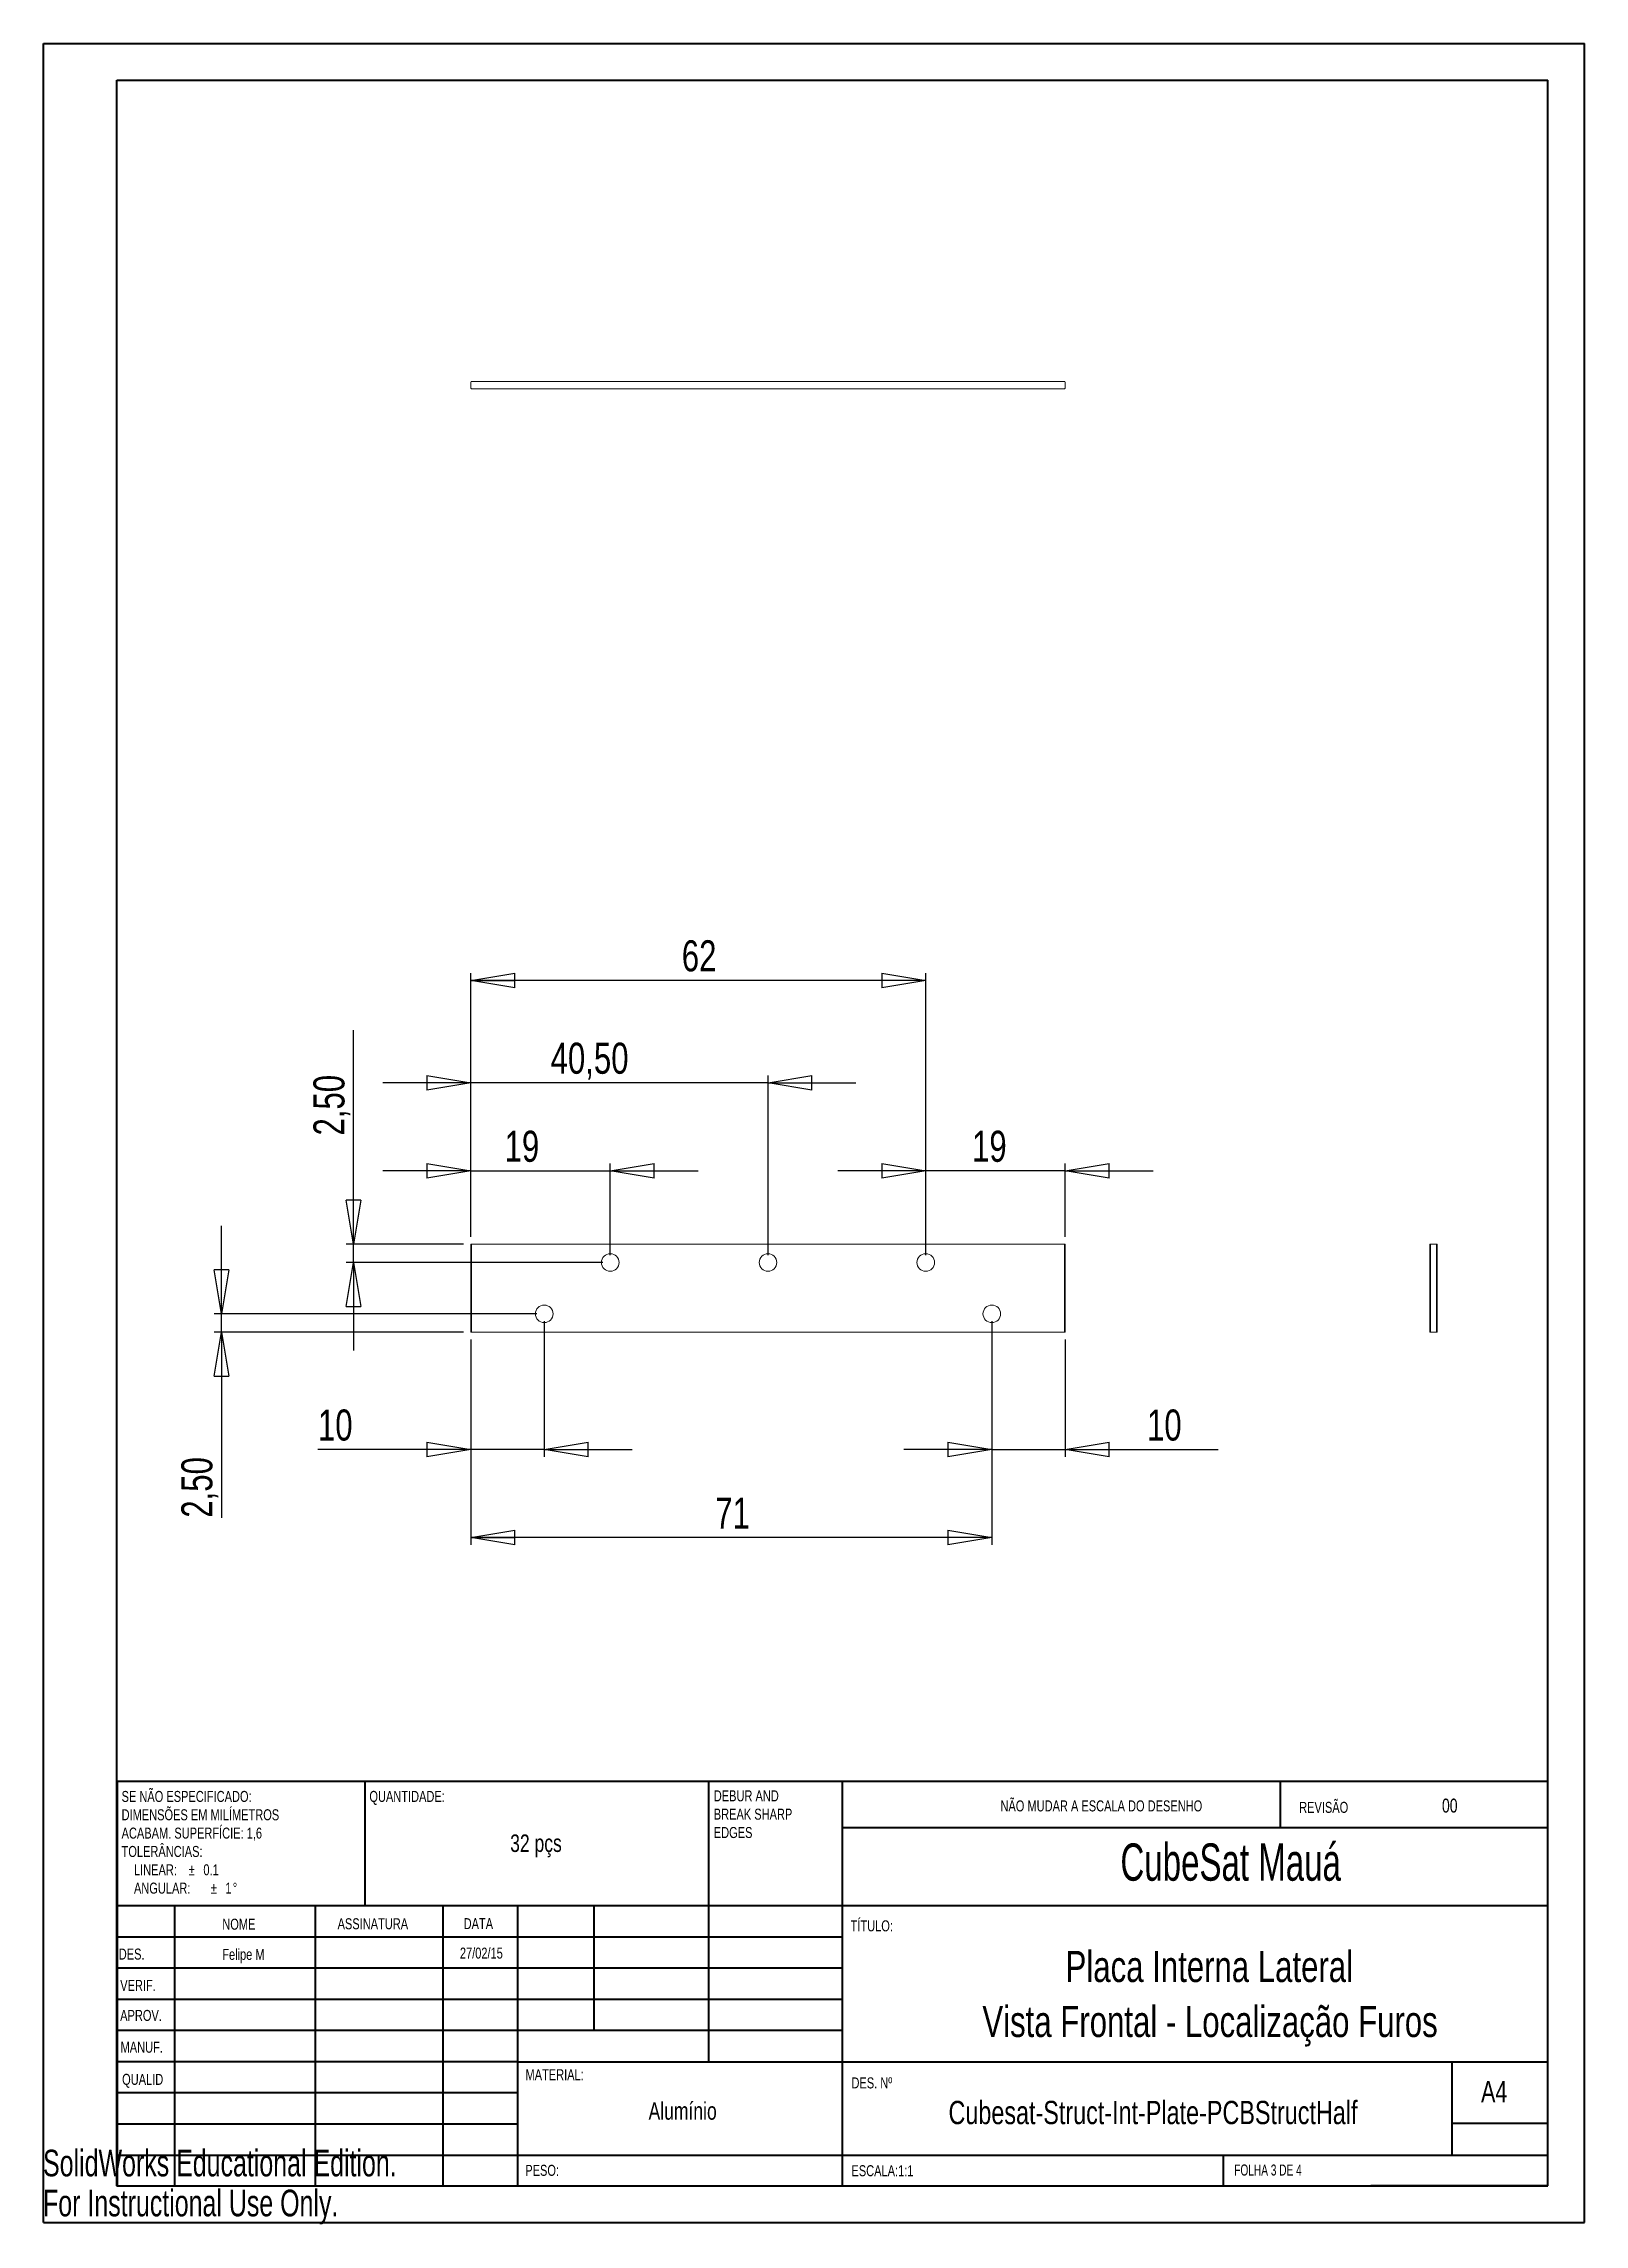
# Paper-space layout 'Folha03' of a CAD drawing. Header units: millimetres. Extents: x 0 to 210, y 0 to 297.
import ezdxf

# ---------------------------------------------------------------- set-up
doc = ezdxf.new("R2010")
doc.units = ezdxf.units.MM
doc.layers.add('FORMAT', color=7, linetype='Continuous')
doc.styles.add('SLDTEXTSTYLE0', font='TXT', dxfattribs={"width": 0.75})
doc.styles.add('SLDTEXTSTYLE1', font='TXT', dxfattribs={"width": 0.663})
doc.styles.add('SLDTEXTSTYLE2', font='TXT', dxfattribs={"width": 0.6875})
doc.styles.add('SLDTEXTSTYLE3', font='TXT', dxfattribs={"width": 0.7})
doc.dimstyles.new('SLDDIMSTYLE1', dxfattribs={"dimtxt": 4.233333, "dimasz": 5.9944, "dimexe": 0, "dimexo": 0.0625, "dimgap": 1.058333, "dimtad": 1, "dimrnd": 1e-09, "dimzin": 12, "dimdsep": 46, "dimtxsty": 'SLDTEXTSTYLE0', "dimblk1": 'CLOSED', "dimblk2": 'CLOSED', "dimsah": 1, "dimcen": 0.09, "dimadec": 0, "dimazin": 3, "dimtfac": 1, "dimtmove": 0, "dimatfit": 0, "dimldrblk": 'CLOSED', "dimfxl": 0, "dimfrac": 2, "dimtolj": 1, "dimtzin": 12, "dimarcsym": 0})
doc.dimstyles.new('SLDDIMSTYLE2', dxfattribs={"dimtxt": 4.233333, "dimasz": 5.9944, "dimexe": 0, "dimexo": 0.0625, "dimgap": 1.058333, "dimtad": 1, "dimrnd": 1e-09, "dimzin": 12, "dimdsep": 46, "dimtxsty": 'SLDTEXTSTYLE0', "dimblk1": 'CLOSED', "dimblk2": 'CLOSED', "dimsah": 1, "dimcen": 0.09, "dimadec": 0, "dimazin": 3, "dimtfac": 1, "dimtofl": 0, "dimtmove": 0, "dimatfit": 3, "dimldrblk": 'CLOSED', "dimfxl": 0, "dimfrac": 2, "dimtolj": 1, "dimtzin": 12, "dimarcsym": 0})

# ---------------------------------------------------------------- blocks, each defined once
blk = doc.blocks.new('SW_NOTE_4')
at = {"color": 0, "linetype": 'Continuous', "lineweight": 0, "char_height": 1.5, "attachment_point": 1, "style": 'SLDTEXTSTYLE0'}
for s, insert in [('DEBUR AND', (0, 1.93)), ('BREAK SHARP', (0, -0.57)), ('EDGES', (0, -3.07))]:
    blk.add_mtext(s, dxfattribs=dict(at, insert=insert))
blk = doc.blocks.new('SW_NOTE_5')
at = {"color": 0, "linetype": 'Continuous', "lineweight": 0, "char_height": 1.5, "attachment_point": 1, "style": 'SLDTEXTSTYLE0'}
for s, insert in [('SE NÃO ESPECIFICADO:', (0, 1.93)), ('ACABAM. SUPERFÍCIE: 1,6', (0, -3.07)), ('DIMENSÕES EM MILÍMETROS', (0, -0.57)), ('TOLERÂNCIAS:', (0, -5.57)), ('LINEAR:', (1.69, -8.07)), ('%%p', (9.16, -8.07)), ('0.1', (11.15, -8.07)), ('ANGULAR:', (1.69, -10.57)), ('%%p', (12.16, -10.57)), ('1', (14.15, -10.57)), ('%%d', (15.16, -10.57))]:
    blk.add_mtext(s, dxfattribs=dict(at, insert=insert))
blk = doc.blocks.new('_CLOSED')
at = {"color": 0, "linetype": 'ByBlock', "lineweight": -2}
for p, q in [((-1, 0.166667), (0, 0)), ((-1, 0.166667), (-1, -0.166667)), ((0, 0), (-1, -0.166667)), ((0, 0), (-1, 0))]:
    blk.add_line(p, q, dxfattribs=at)
blk = doc.blocks.new('_D_3')
at = {"layer": 'FORMAT'}
for p, q in [((58.31, 143.57), (46.32, 143.57)), ((58.31, 134.56), (58.31, 144.56)), ((58.31, 143.57), (77.31, 143.57)), ((77.31, 132.06), (77.31, 144.56)), ((77.31, 143.57), (89.3, 143.57))]:
    blk.add_line(p, q, dxfattribs=at)
at = {"layer": 'FORMAT', "xscale": 5.9944, "yscale": 5.9944}
blk.add_blockref('_CLOSED', (58.31, 143.57, 0.1), dxfattribs=at)
at = {"layer": 'FORMAT', "xscale": 5.9944, "yscale": 5.9944, "rotation": 180.0000000000004}
blk.add_blockref('_CLOSED', (77.31, 143.57, 0.1), dxfattribs=at)
at = {"layer": 'FORMAT', "insert": (62.91, 149.03, 0.1), "char_height": 4.233, "attachment_point": 1, "style": 'SLDTEXTSTYLE0'}
blk.add_mtext('19', dxfattribs=at)
blk = doc.blocks.new('_D_4')
at = {"layer": 'FORMAT'}
for p, q in [((58.31, 155.57), (46.32, 155.57)), ((58.31, 134.56), (58.31, 156.56)), ((98.81, 155.57), (58.31, 155.57)), ((98.81, 132.06), (98.81, 156.56)), ((98.81, 155.57), (110.8, 155.57))]:
    blk.add_line(p, q, dxfattribs=at)
at = {"layer": 'FORMAT', "xscale": 5.9944, "yscale": 5.9944}
blk.add_blockref('_CLOSED', (58.31, 155.57, 0.1), dxfattribs=at)
at = {"layer": 'FORMAT', "xscale": 5.9944, "yscale": 5.9944, "rotation": 180.0000000000004}
blk.add_blockref('_CLOSED', (98.81, 155.57, 0.1), dxfattribs=at)
at = {"layer": 'FORMAT', "insert": (69.18, 161.03, 0.1), "char_height": 4.233, "attachment_point": 1, "style": 'SLDTEXTSTYLE0'}
blk.add_mtext('40,50', dxfattribs=at)
blk = doc.blocks.new('_D_5')
at = {"layer": 'FORMAT'}
for p, q in [((58.31, 134.56), (58.31, 170.53)), ((120.31, 169.53), (58.31, 169.53)), ((120.31, 132.06), (120.31, 170.53))]:
    blk.add_line(p, q, dxfattribs=at)
at = {"layer": 'FORMAT', "xscale": 5.9944, "yscale": 5.9944, "rotation": 180.0000000000004}
blk.add_blockref('_CLOSED', (58.31, 169.53, 0.1), dxfattribs=at)
at = {"layer": 'FORMAT', "xscale": 5.9944, "yscale": 5.9944}
blk.add_blockref('_CLOSED', (120.31, 169.53, 0.1), dxfattribs=at)
at = {"layer": 'FORMAT', "insert": (87.06, 174.99, 0.1), "char_height": 4.233, "attachment_point": 1, "style": 'SLDTEXTSTYLE0'}
blk.add_mtext('62', dxfattribs=at)
blk = doc.blocks.new('_D_6')
at = {"layer": 'FORMAT'}
for p, q in [((120.31, 143.57), (108.32, 143.57)), ((120.31, 132.06), (120.31, 144.56)), ((139.31, 143.57), (120.31, 143.57)), ((139.31, 134.56), (139.31, 144.56)), ((139.31, 143.57), (151.3, 143.57))]:
    blk.add_line(p, q, dxfattribs=at)
at = {"layer": 'FORMAT', "xscale": 5.9944, "yscale": 5.9944}
blk.add_blockref('_CLOSED', (120.31, 143.57, 0.1), dxfattribs=at)
at = {"layer": 'FORMAT', "xscale": 5.9944, "yscale": 5.9944, "rotation": 180.0000000000004}
blk.add_blockref('_CLOSED', (139.31, 143.57, 0.1), dxfattribs=at)
at = {"layer": 'FORMAT', "insert": (126.62, 149.03, 0.1), "char_height": 4.233, "attachment_point": 1, "style": 'SLDTEXTSTYLE0'}
blk.add_mtext('19', dxfattribs=at)
blk = doc.blocks.new('_D_7')
at = {"layer": 'FORMAT'}
for p, q in [((68.31, 123.08), (68.31, 104.58)), ((58.31, 120.58), (58.31, 104.58)), ((58.31, 105.57), (37.47, 105.57)), ((68.31, 105.57), (58.31, 105.57)), ((68.31, 105.57), (80.3, 105.57))]:
    blk.add_line(p, q, dxfattribs=at)
at = {"layer": 'FORMAT', "xscale": 5.9944, "yscale": 5.9944}
blk.add_blockref('_CLOSED', (58.31, 105.57, 0.1), dxfattribs=at)
at = {"layer": 'FORMAT', "xscale": 5.9944, "yscale": 5.9944, "rotation": 180.0000000000004}
blk.add_blockref('_CLOSED', (68.31, 105.57, 0.1), dxfattribs=at)
at = {"layer": 'FORMAT', "insert": (37.47, 111.03, 0.1), "char_height": 4.233, "attachment_point": 1, "style": 'SLDTEXTSTYLE0'}
blk.add_mtext('10', dxfattribs=at)
blk = doc.blocks.new('_D_8')
at = {"layer": 'FORMAT'}
for p, q in [((129.31, 123.08), (129.31, 104.58)), ((139.31, 120.58), (139.31, 104.58)), ((129.31, 105.57), (117.32, 105.57)), ((129.31, 105.57), (139.31, 105.57)), ((139.31, 105.57), (160.16, 105.57))]:
    blk.add_line(p, q, dxfattribs=at)
at = {"layer": 'FORMAT', "xscale": 5.9944, "yscale": 5.9944}
blk.add_blockref('_CLOSED', (129.31, 105.57, 0.1), dxfattribs=at)
at = {"layer": 'FORMAT', "xscale": 5.9944, "yscale": 5.9944, "rotation": 180.0000000000004}
blk.add_blockref('_CLOSED', (139.31, 105.57, 0.1), dxfattribs=at)
at = {"layer": 'FORMAT', "insert": (150.47, 111.03, 0.1), "char_height": 4.233, "attachment_point": 1, "style": 'SLDTEXTSTYLE0'}
blk.add_mtext('10', dxfattribs=at)
blk = doc.blocks.new('_D_9')
at = {"layer": 'FORMAT'}
for p, q in [((129.31, 123.08), (129.31, 92.58)), ((58.31, 120.58), (58.31, 92.58)), ((129.31, 93.57), (58.31, 93.57))]:
    blk.add_line(p, q, dxfattribs=at)
at = {"layer": 'FORMAT', "xscale": 5.9944, "yscale": 5.9944, "rotation": 180.0000000000004}
blk.add_blockref('_CLOSED', (58.31, 93.57, 0.1), dxfattribs=at)
at = {"layer": 'FORMAT', "xscale": 5.9944, "yscale": 5.9944}
blk.add_blockref('_CLOSED', (129.31, 93.57, 0.1), dxfattribs=at)
at = {"layer": 'FORMAT', "insert": (91.62, 99.03, 0.1), "char_height": 4.233, "attachment_point": 1, "style": 'SLDTEXTSTYLE0'}
blk.add_mtext('71', dxfattribs=at)
blk = doc.blocks.new('_D_10')
at = {"layer": 'FORMAT'}
for p, q in [((24.31, 124.07), (24.31, 136.06)), ((67.32, 124.07), (23.32, 124.07)), ((24.31, 121.57), (24.31, 124.07)), ((57.32, 121.57), (23.32, 121.57)), ((24.31, 121.57), (24.31, 96.28))]:
    blk.add_line(p, q, dxfattribs=at)
at = {"layer": 'FORMAT', "xscale": 5.9944, "yscale": 5.9944}
for p, rotation in [((24.31, 124.07, 0.1), 270.0000000000004), ((24.31, 121.57, 0.1), 90.0000000000004)]:
    blk.add_blockref('_CLOSED', p, dxfattribs=dict(at, rotation=rotation))
at = {"layer": 'FORMAT', "insert": (18.85, 96.28, 0.1), "char_height": 4.233, "attachment_point": 1, "rotation": 90, "style": 'SLDTEXTSTYLE0'}
blk.add_mtext('2,50', dxfattribs=at)
blk = doc.blocks.new('_D_11')
at = {"layer": 'FORMAT'}
for p, q in [((42.31, 133.57), (42.31, 162.76)), ((57.32, 133.57), (41.32, 133.57)), ((76.32, 131.07), (41.32, 131.07)), ((42.31, 131.07), (42.31, 133.57)), ((42.31, 131.07), (42.31, 119.08))]:
    blk.add_line(p, q, dxfattribs=at)
at = {"layer": 'FORMAT', "xscale": 5.9944, "yscale": 5.9944}
for p, rotation in [((42.31, 133.57, 0.1), 270.0000000000004), ((42.31, 131.07, 0.1), 90.0000000000004)]:
    blk.add_blockref('_CLOSED', p, dxfattribs=dict(at, rotation=rotation))
at = {"layer": 'FORMAT', "insert": (36.85, 148.38, 0.1), "char_height": 4.233, "attachment_point": 1, "rotation": 90, "style": 'SLDTEXTSTYLE0'}
blk.add_mtext('2,50', dxfattribs=at)

psp = doc.layouts.new('Folha03')

# ---------------------------------------------------------------- linework, layer by layer
at = {"color": 7, "linetype": 'Continuous', "lineweight": 40}
for p, q in [((0.079, 0.215), (0.079, 297.215)), ((0.079, 297.215), (210.079, 297.215)), ((210.079, 0.215), (210.079, 297.215)), ((210.079, 292.215), (210.079, 297.215)), ((10.079, 292.215), (205.079, 292.215)), ((10.079, 5.215), (10.079, 292.215)), ((205.079, 5.215), (205.079, 292.215)), ((10.111, 60.371), (205.079, 60.371)), ((10.111, 60.371), (10.111, 5.121)), ((43.911, 43.371), (43.911, 60.371)), ((90.711, 60.371), (90.711, 22.121)), ((108.911, 60.371), (108.911, 5.121)), ((168.679, 54.09), (168.679, 60.465)), ((205.079, 53.996), (108.911, 53.996)), ((205.079, 43.371), (10.111, 43.371)), ((17.911, 43.371), (17.911, 5.121)), ((37.102, 43.371), (37.102, 5.121)), ((54.51, 43.371), (54.51, 5.121)), ((64.711, 5.121), (64.711, 43.371)), ((75.111, 26.371), (75.111, 43.371)), ((108.911, 39.121), (10.111, 39.121)), ((108.911, 34.871), (10.111, 34.871)), ((108.911, 30.621), (10.111, 30.621)), ((108.911, 26.371), (10.111, 26.371)), ((64.711, 22.121), (10.111, 22.121)), ((64.711, 22.121), (205.079, 22.121)), ((192.079, 9.465), (192.079, 22.215)), ((64.711, 17.871), (10.111, 17.871)), ((64.711, 13.621), (10.111, 13.621)), ((205.079, 13.715), (192.079, 13.715)), ((10.111, 9.371), (205.079, 9.371)), ((160.879, 5.215), (160.879, 9.465)), ((10.079, 5.215), (205.079, 5.215)), ((205.079, 5.215), (180.988, 5.215)), ((0.079, 0.215), (210.079, 0.215))]:
    psp.add_line(p, q, dxfattribs=at)
at = {"color": 7, "linetype": 'Continuous', "lineweight": 15}
for p, q in [((58.31, 250.265), (58.31, 251.065)), ((139.21, 251.165), (58.41, 251.165)), ((139.21, 250.165), (58.41, 250.165)), ((139.31, 250.265), (139.31, 251.065)), ((58.31, 121.57), (58.31, 133.57)), ((58.31, 133.57), (58.41, 133.57)), ((58.41, 133.57), (58.41, 121.57)), ((139.21, 133.57), (58.41, 133.57)), ((139.21, 121.57), (139.21, 133.57)), ((139.21, 133.57), (139.31, 133.57)), ((139.31, 133.57), (139.31, 121.57)), ((189.022, 121.57), (189.022, 133.57)), ((189.022, 133.57), (189.122, 133.57)), ((189.122, 133.57), (189.122, 121.57)), ((189.122, 133.57), (189.922, 133.57)), ((189.922, 121.57), (189.922, 133.57)), ((189.922, 133.57), (190.022, 133.57)), ((190.022, 133.57), (190.022, 121.57)), ((58.41, 121.57), (58.31, 121.57)), ((58.41, 121.57), (139.21, 121.57)), ((139.31, 121.57), (139.21, 121.57)), ((189.122, 121.57), (189.022, 121.57)), ((189.122, 121.57), (189.922, 121.57)), ((190.022, 121.57), (189.922, 121.57))]:
    psp.add_line(p, q, dxfattribs=at)
for centre in [(77.31, 131.07), (98.81, 131.07), (120.31, 131.07), (68.31, 124.07), (129.31, 124.07)]:
    psp.add_circle(centre, 1.2, dxfattribs=at)
for centre, start, end in [((58.41, 251.065), 90, 180), ((58.41, 250.265), 180, 270), ((139.21, 251.065), 0, 90), ((139.21, 250.265), 270, 0)]:
    psp.add_arc(centre, 0.1, start, end, dxfattribs=at)

# ---------------------------------------------------------------- block references
at = {"color": 7, "linetype": 'Continuous', "lineweight": 0}
for name, p in [('SW_NOTE_5', (10.704, 57.108)), ('SW_NOTE_4', (91.42, 57.19))]:
    psp.add_blockref(name, p, dxfattribs=at)

# ---------------------------------------------------------------- texts
for s, insert, char_height, attachment_point, style in [('QUANTIDADE:', (44.482, 59.04), 1.5, 1, 'SLDTEXTSTYLE0'), ('NÃO MUDAR A ESCALA DO DESENHO', (130.493, 57.748), 1.5, 1, 'SLDTEXTSTYLE0'), ('REVISÃO', (171.206, 57.55), 1.5, 1, 'SLDTEXTSTYLE0'), ('00', (191.731, 57.99), 1.905, 2, 'SLDTEXTSTYLE0'), ('32 pçs', (67.187, 53.102), 2.3813, 2, 'SLDTEXTSTYLE0'), ('CubeSat Mauá', (161.869, 51.883), 5.08, 2, 'SLDTEXTSTYLE1'), ('NOME', (24.433, 41.622), 1.5, 1, 'SLDTEXTSTYLE0'), ('ASSINATURA', (40.144, 41.683), 1.5, 1, 'SLDTEXTSTYLE0'), ('DATA', (57.326, 41.697), 1.5, 1, 'SLDTEXTSTYLE0'), ('TÍTULO:', (110.067, 41.399), 1.5, 1, 'SLDTEXTSTYLE0'), ('DES.', (10.323, 37.551), 1.5, 1, 'SLDTEXTSTYLE0'), ('Felipe M', (27.31, 37.504), 1.4986, 2, 'SLDTEXTSTYLE0'), ('27/02/15', (59.74, 37.68), 1.4986, 2, 'SLDTEXTSTYLE0'), ('Placa Interna Lateral', (158.958, 37.224), 4.23333, 2, 'SLDTEXTSTYLE0'), ('VERIF.', (10.521, 33.275), 1.5, 1, 'SLDTEXTSTYLE0'), ('APROV.', (10.513, 29.185), 1.5, 1, 'SLDTEXTSTYLE0'), ('MANUF.', (10.566, 24.855), 1.5, 1, 'SLDTEXTSTYLE0'), ('MATERIAL:', (65.757, 21.107), 1.5, 1, 'SLDTEXTSTYLE0'), ('QUALID', (10.78, 20.471), 1.5, 1, 'SLDTEXTSTYLE0'), ('DES. Nº', (110.185, 19.99), 1.5, 1, 'SLDTEXTSTYLE0'), ('A4', (196, 19.515), 2.9104, 1, 'SLDTEXTSTYLE0'), ('Alumínio', (87.179, 16.606), 2.3813, 2, 'SLDTEXTSTYLE0'), ('Cubesat-Struct-Int-Plate-PCBStructHalf', (151.281, 16.791), 3.175, 2, 'SLDTEXTSTYLE0'), ('PESO:', (65.729, 8.07), 1.4986, 1, 'SLDTEXTSTYLE0'), ('ESCALA:1:1', (110.185, 8.021), 1.5, 1, 'SLDTEXTSTYLE0'), ('FOLHA 3 DE 4', (162.357, 8.115), 1.5, 1, 'SLDTEXTSTYLE2')]:
    psp.add_mtext(s, dxfattribs=dict(at, insert=insert, char_height=char_height, attachment_point=attachment_point, style=style))
at = {"color": 7, "linetype": 'Continuous', "char_height": 3.633, "attachment_point": 1, "style": 'SLDTEXTSTYLE3'}
for s, insert in [('SolidWorks Educational Edition.', (0, 10.133)), ('For Instructional Use Only.', (0, 4.683))]:
    psp.add_mtext(s, dxfattribs=dict(at, insert=insert))
at = {"layer": 'FORMAT', "insert": (159.061, 29.73), "char_height": 4.23333, "attachment_point": 2, "style": 'SLDTEXTSTYLE0'}
psp.add_mtext('Vista Frontal - Localização Furos', dxfattribs=at)

# ---------------------------------------------------------------- dimensions: what is measured, and where the dimension line sits
at = {"layer": 'FORMAT'}
for base, p1, p2, dimstyle, picture, middle in [((58.31, 169.535), (120.31, 131.07), (58.31, 133.57), 'SLDDIMSTYLE2', '_D_5', (91.908, 169.535)), ((58.31, 155.57), (98.81, 131.07), (58.31, 133.57), 'SLDDIMSTYLE1', '_D_4', (77.929, 155.57)), ((77.31, 143.57), (58.31, 133.57), (77.31, 131.07), 'SLDDIMSTYLE1', '_D_3', (67.754, 143.57)), ((120.31, 143.57), (139.31, 133.57), (120.31, 131.07), 'SLDDIMSTYLE1', '_D_6', (131.466, 143.57)), ((58.31, 105.57), (68.31, 124.07), (58.31, 121.57), 'SLDDIMSTYLE1', '_D_7', (42.31, 105.57)), ((58.31, 93.57), (129.31, 124.07), (58.31, 121.57), 'SLDDIMSTYLE2', '_D_9', (96.468, 93.57)), ((139.31, 105.57), (129.31, 124.07), (139.31, 121.57), 'SLDDIMSTYLE1', '_D_8', (155.31, 105.57))]:
    dim = psp.add_linear_dim(base=base, p1=p1, p2=p2, dimstyle=dimstyle, dxfattribs=at)
    dim.commit()
    dim.dimension.update_dxf_attribs({"geometry": picture, "text_midpoint": middle, "dimtype": 160})
for base, p1, p2, picture, middle in [((42.31, 133.57), (77.31, 131.07), (58.31, 133.57), '_D_11', (42.31, 155.57)), ((24.31, 124.07), (58.31, 121.57), (68.31, 124.07), '_D_10', (24.31, 103.473))]:
    dim = psp.add_linear_dim(base=base, p1=p1, p2=p2, angle=90, dimstyle='SLDDIMSTYLE1', dxfattribs=at)
    dim.commit()
    dim.dimension.update_dxf_attribs({"geometry": picture, "text_midpoint": middle, "dimtype": 160})

doc.saveas('drawing.dxf')
